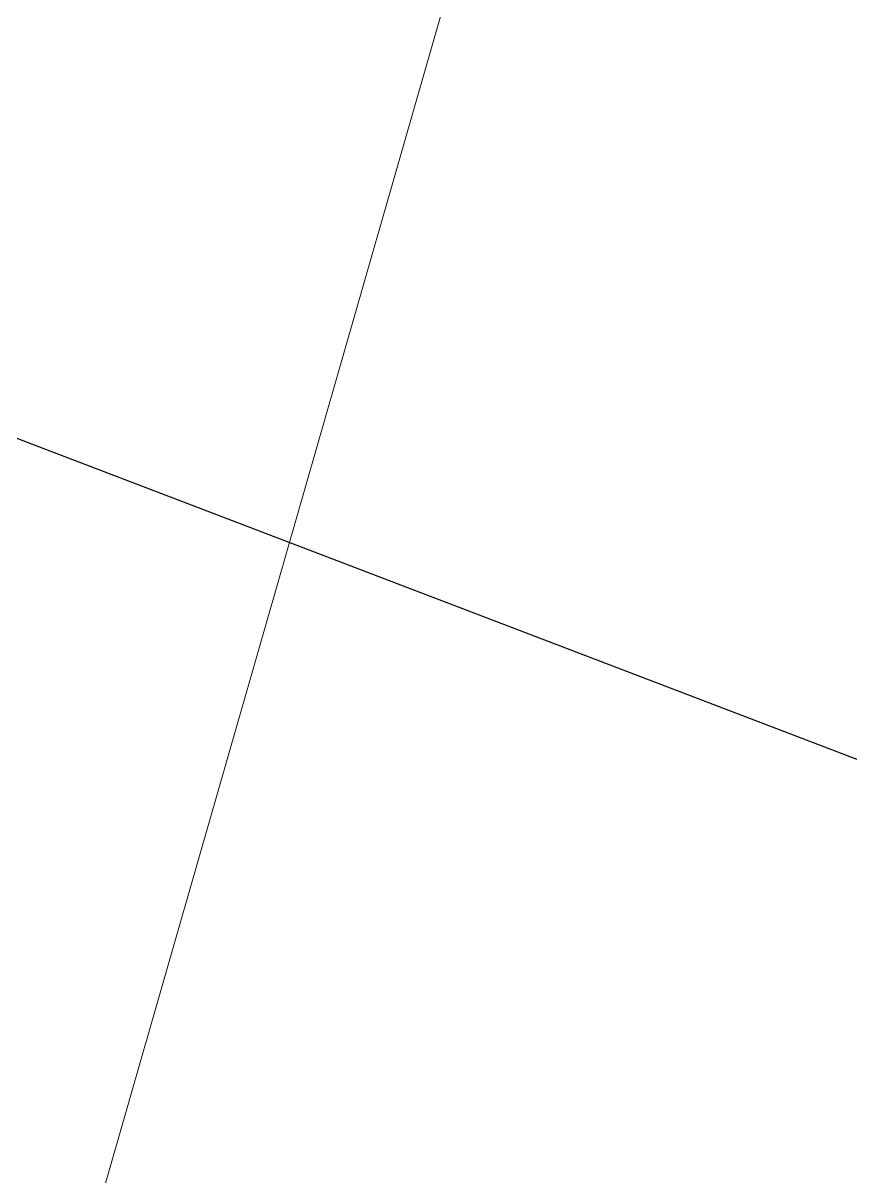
# Model space of a CAD drawing. Header units: metres. Extents: x 507649 to 508899, y 6966965 to 6967377.
# Drawn here: x 507936.905 to 507939.332, y 6967156.104 to 6967159.485 of the extents above; entities that cross this region are included whole.
import ezdxf

# ---------------------------------------------------------------- set-up
doc = ezdxf.new("R2010")
doc.units = ezdxf.units.M
doc.layers.add('C_TEXT_2.5', color=7, linetype='Continuous')
doc.layers.add('mga2020bdy', color=252, linetype='Continuous')
doc.layers.add('D_UG_PIPES', color=252, linetype='EXIST_SWD', lineweight=0)
doc.styles.get("Standard").update_dxf_attribs({"font": 'ARIALN.TTF'})
doc.linetypes.add('EXIST_SWD', pattern='A,5,-2.5,5,-2,["SWD",Standard,S=2.5,R=0,X=0,Y=-1.25],-8,5,-2.5,5,-2.5', length=37.5)

# ---------------------------------------------------------------- blocks, each defined once
blk = doc.blocks.new('XE_SURVEY')
at = {"layer": 'D_UG_PIPES', "flags": 128}
blk.add_lwpolyline([(507934.704, 6967147.5824), (507942.7095, 6967175.4556)], dxfattribs=at)
at = {"layer": 'mga2020bdy'}
blk.add_polyline3d([(507890.6991, 6967200.5784, 5.3095), (507916.0451, 6967160.3304, 5.2208), (507918.9586, 6967158.3503, 5.1842), (507921.6109, 6967157.3619, 5.2196), (507925.1715, 6967156.7219, 5.1425), (507927.9919, 6967156.8294, 5.0971), (507929.8659, 6967159.0704, 5.1017), (507930.6037, 6967161.6034, 5.1104), (507934.4704, 6967159.1919, 4.8395), (507942.553, 6967156.1035, 4.7977), (507943.9279, 6967155.6575, 4.7285), (507945.2571, 6967152.3745, 4.7915), (507945.0707, 6967151.7613, 4.7587), (507943.5281, 6967146.2682, 4.7011), (507941.1505, 6967141.0839, 4.7356), (507939.9757, 6967135.209, 4.7062), (507936.9555, 6967129.1817, 4.8988), (507935.311, 6967122.2392, 4.6675), (507935.9201, 6967120.9196, 4.6501), (507939.9377, 6967112.3649, 2.59), (507942.8976, 6967107.616, 2.489), (507946.3383, 6967102.1153, 2.534)], dxfattribs=at)

msp = doc.modelspace()

# ---------------------------------------------------------------- block references
at = {"layer": 'C_TEXT_2.5'}
msp.add_blockref('XE_SURVEY', (0, 0), dxfattribs=at)

doc.saveas('drawing.dxf')
